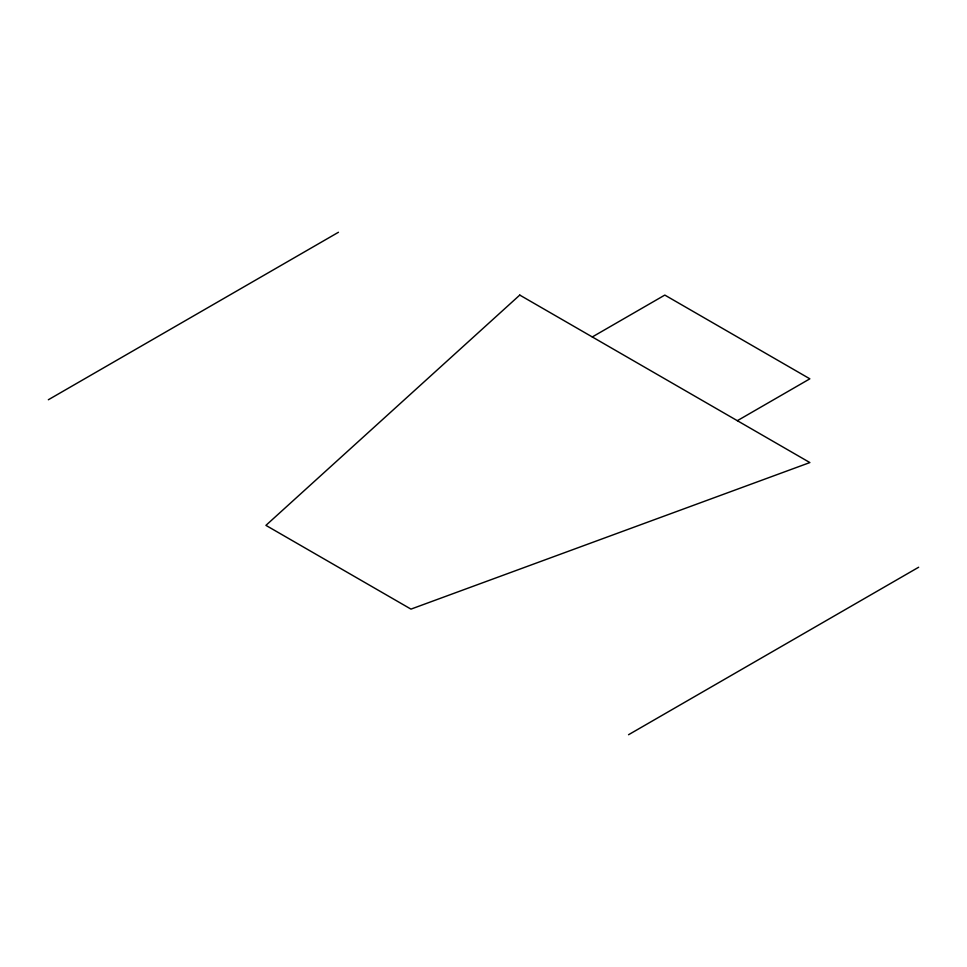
<?xml version="1.0" encoding="UTF-8"?>
<svg xmlns="http://www.w3.org/2000/svg" width="967" height="967" viewBox="0 0 967 967"><rect width="100%" height="100%" fill="white"/><g stroke="black" fill="none" stroke-linecap="round" stroke-linejoin="round"><path stroke-width="1.45" d="M48.35 399.758L338.45 232.273M592.288 336.951L664.812 295.08L809.862 378.822L737.337 420.693M628.55 734.727L918.65 567.242M519.763 295.08L265.925 525.371L410.975 609.113L809.862 462.564L519.763 295.08"/></g></svg>
